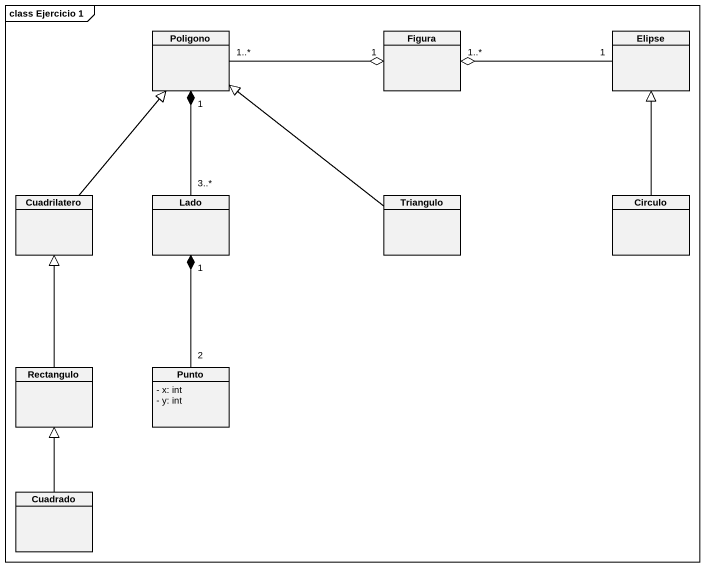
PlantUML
@startuml
mainframe class Ejercicio 1
hide circle
hide empty members
skinparam classAttributeIconSize 0
class Poligono
class Figura
class Elipse
class Cuadrilatero
class Lado
class Triangulo
class Circulo
class Rectangulo
class Punto {
  - x: int
  - y: int
}
class Cuadrado
Poligono "1..*" -right-o "1" Figura
Elipse "1" -left-o "1..*" Figura
Cuadrilatero -up-|> Poligono
Lado "3..*" -up-* "1" Poligono
Triangulo -up-|> Poligono
Circulo -up-|> Elipse
Rectangulo -up-|> Cuadrilatero
Punto "2" -up-* "1" Lado
Cuadrado -up-|> Rectangulo
@enduml
